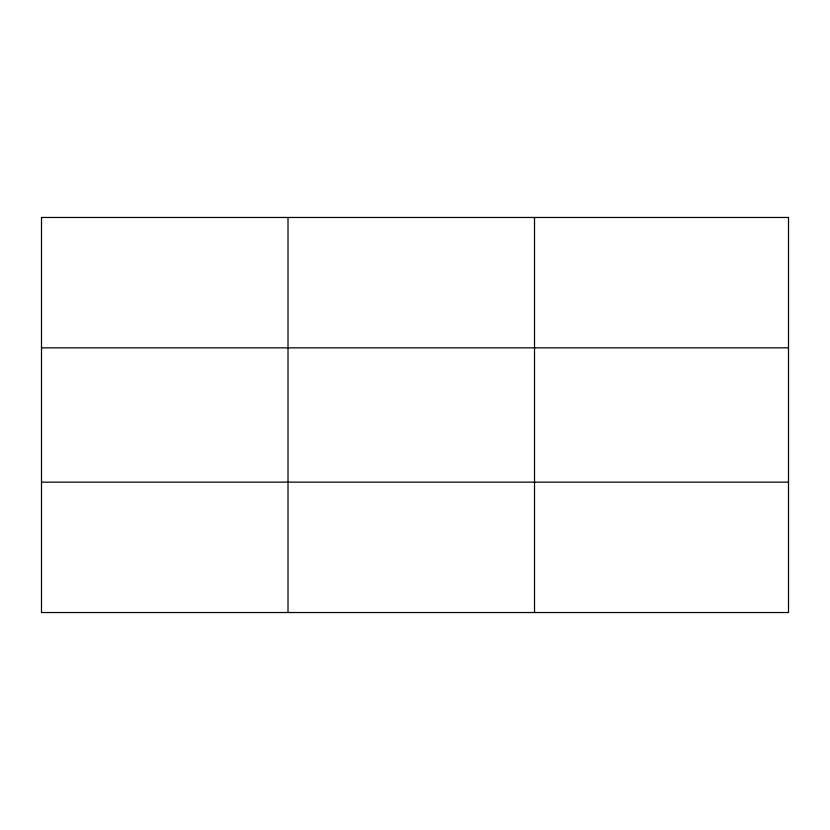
<?xml version="1.0" encoding="UTF-8"?>
<svg xmlns="http://www.w3.org/2000/svg" width="830" height="830" viewBox="0 0 830 830"><rect width="100%" height="100%" fill="white"/><g stroke="black" fill="none" stroke-linecap="round" stroke-linejoin="round"><path stroke-width="1.25" d="M41.5 347.843L788.5 347.843M41.5 482.157L788.5 482.157M534.52 217.47L534.52 612.53M288.01 217.47L288.01 612.53M788.5 217.47L788.5 612.53L41.5 612.53L41.5 217.47L788.5 217.47"/></g></svg>
